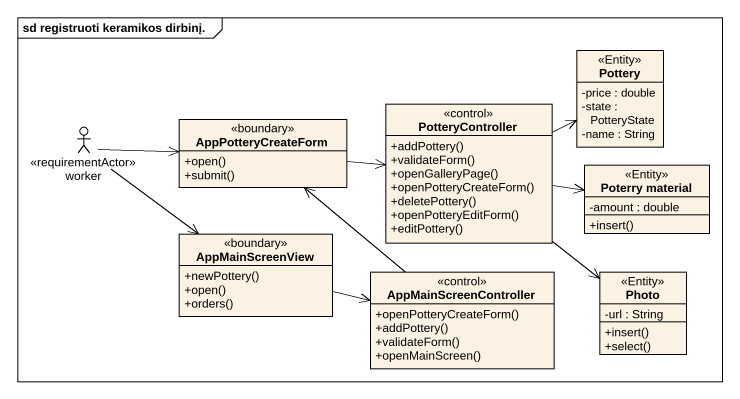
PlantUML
@startuml
mainframe sd registruoti keramikos dirbinį.
allowmixing
hide circle
hide empty members
skinparam classAttributeIconSize 0
class Pottery <<Entity>> {
  -price : double
  -state : PotteryState
  -name : String
}
actor worker <<requirementActor>>
class AppPotteryCreateForm <<boundary>> {
  +open()
  +submit()
}
class PotteryController <<control>> {
  +addPottery()
  +validateForm()
  +openGalleryPage()
  +openPotteryCreateForm()
  +deletePottery()
  +openPotteryEditForm()
  +editPottery()
}
class "Poterry material" as Poterry_material <<Entity>> {
  -amount : double
  +insert()
}
class AppMainScreenView <<boundary>> {
  +newPottery()
  +open()
  +orders()
}
class AppMainScreenController <<control>> {
  +openPotteryCreateForm()
  +addPottery()
  +validateForm()
  +openMainScreen()
}
class Photo <<Entity>> {
  -url : String
  +insert()
  +select()
}
worker -right-> AppPotteryCreateForm
worker --> AppMainScreenView
AppPotteryCreateForm -right-> PotteryController
PotteryController -right-> Pottery
PotteryController -right-> Poterry_material
PotteryController --> Photo
AppMainScreenView -right-> AppMainScreenController
AppMainScreenController -up-> AppPotteryCreateForm
@enduml
